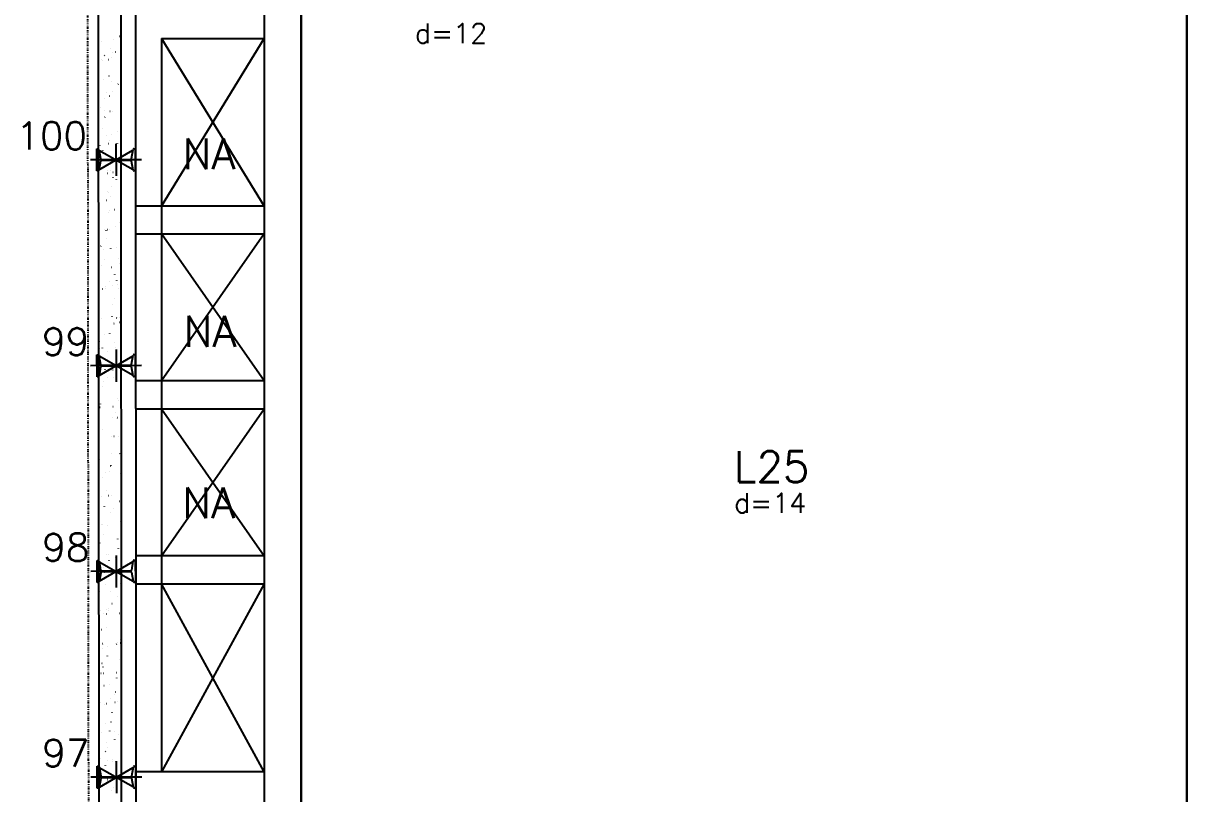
# Model space of a CAD drawing. Extents: x -40810 to 33675, y -2018 to 21213.
# Drawn here: x 23403 to 24195, y 1566 to 2091 of the extents above; entities that cross this region are included whole.
import ezdxf

# ---------------------------------------------------------------- set-up
doc = ezdxf.new("R2010")
doc.units = 0
doc.linetypes.add('ESTILO_TQS_0003', pattern=[1.5, 0.5, -0.4, 0.1, -0.5])
doc.layers.get('0').update_dxf_attribs({"color": 1, "lineweight": 9})
for name, color, linetype in [('1', 5, 'Continuous'), ('10', 7, 'Continuous'), ('13', 7, 'Continuous'), ('19', 5, 'Continuous'), ('24', 5, 'ESTILO_TQS_0003'), ('49', 20, 'Continuous'), ('51', 6, 'Continuous'), ('52', 21, 'Continuous'), ('8', 5, 'Continuous'), ('COTA', 241, 'Continuous')]:
    doc.layers.add(name, color=color, linetype=linetype)
doc.styles.get("Standard").update_dxf_attribs({"font": 'romans.shx', "width": 0.8})

# ---------------------------------------------------------------- blocks, each defined once
blk = doc.blocks.new('_H9EFD498501-010')
for p, q in [((190.165415, 2615.193262), (190.165415, 2615.193262)), ((190.165415, 2615.193262), (190.165415, 2615.193262)), ((190.165415, 2615.193262), (190.165415, 2615.193262)), ((190.165785, 2614.964744), (190.165785, 2614.964744)), ((200.635504, 2604.450749), (200.645293, 2604.525107)), ((204.401913, 2606.682791), (204.44757, 2606.742292)), ((190.186331, 2602.307342), (190.186331, 2602.307342)), ((190.186331, 2602.307342), (190.186331, 2602.307342)), ((192.47932, 2602.815685), (192.552542, 2602.831918)), ((198.14689, 2598.531085), (198.192547, 2598.590587)), ((199.795908, 2595.918395), (199.870837, 2595.921666)), ((201.669123, 2596.000181), (201.744052, 2596.003452)), ((190.197382, 2595.499314), (190.197382, 2595.499314)), ((190.197382, 2595.499314), (190.197382, 2595.499314)), ((190.197382, 2595.499314), (190.197382, 2595.499314)), ((190.207248, 2589.421421), (190.207248, 2589.421421)), ((190.207248, 2589.421421), (190.207248, 2589.421421)), ((190.207248, 2589.421421), (190.207248, 2589.421421)), ((190.209253, 2588.186555), (190.209253, 2588.186555)), ((190.209253, 2588.186555), (190.209253, 2588.186555)), ((192.006009, 2590.528133), (192.051666, 2590.587635)), ((193.201318, 2590.085191), (193.27454, 2590.101424)), ((194.403007, 2593.651962), (194.448664, 2593.711464)), ((196.862428, 2590.896839), (196.93565, 2590.913072)), ((199.044716, 2592.367515), (199.054505, 2592.441873)), ((190.228165, 2576.535501), (190.228165, 2576.535501)), ((190.228165, 2576.535501), (190.228165, 2576.535501)), ((190.230014, 2575.396604), (190.230014, 2575.396604)), ((190.381307, 2575.40321), (190.456236, 2575.406481)), ((193.557204, 2577.273531), (193.630427, 2577.289764)), ((197.380507, 2579.726593), (197.390296, 2579.800951)), ((199.222884, 2575.789241), (199.297813, 2575.792513)), ((203.727921, 2574.178737), (203.773578, 2574.238239)), ((194.279202, 2564.543036), (194.352424, 2564.559269)), ((195.892508, 2568.424121), (195.902298, 2568.49848)), ((197.58704, 2566.175785), (197.632697, 2566.235287)), ((197.940312, 2565.354685), (198.013534, 2565.370918)), ((199.984038, 2569.299614), (200.029695, 2569.359116)), ((190.249082, 2563.64958), (190.249082, 2563.64958)), ((190.249082, 2563.64958), (190.249082, 2563.64958)), ((190.249082, 2563.64958), (190.249082, 2563.64958)), ((190.26048, 2556.627627), (190.26048, 2556.627627)), ((191.332016, 2558.02408), (191.377673, 2558.083581)), ((194.30172, 2556.340887), (194.31151, 2556.415245)), ((190.262645, 2555.293894), (190.262645, 2555.293894)), ((190.262645, 2555.293894), (190.262645, 2555.293894)), ((190.262645, 2555.293894), (190.262645, 2555.293894)), ((190.269999, 2550.76366), (190.269999, 2550.76366)), ((190.269999, 2550.76366), (190.269999, 2550.76366)), ((194.635089, 2551.731377), (194.708311, 2551.74761)), ((198.050431, 2555.633916), (198.12536, 2555.637187)), ((199.923646, 2555.715702), (199.998575, 2555.718974)), ((192.637511, 2543.699965), (192.647301, 2543.774323)), ((203.168071, 2541.823437), (203.213728, 2541.882939)), ((190.290916, 2537.877739), (190.290916, 2537.877739)), ((190.290916, 2537.877739), (190.290916, 2537.877739)), ((190.290916, 2537.877739), (190.290916, 2537.877739)), ((190.295277, 2535.191184), (190.295277, 2535.191184)), ((190.295277, 2535.191184), (190.295277, 2535.191184)), ((195.357086, 2539.000882), (195.430308, 2539.017115)), ((196.913048, 2533.671732), (196.958705, 2533.731233)), ((197.477407, 2535.504763), (197.552336, 2535.508034)), ((199.018196, 2539.812531), (199.091418, 2539.828764)), ((203.19011, 2533.815512), (203.1999, 2533.88987)), ((190.31016, 2526.02198), (190.31016, 2526.02198)), ((190.31016, 2526.02198), (190.31016, 2526.02198)), ((190.31016, 2526.02198), (190.31016, 2526.02198)), ((190.311708, 2525.068698), (190.311708, 2525.068698)), ((190.311708, 2525.068698), (190.311708, 2525.068698)), ((190.311833, 2524.991819), (190.311833, 2524.991819)), ((190.311833, 2524.991819), (190.311833, 2524.991819)), ((190.772167, 2525.66878), (190.817824, 2525.728282)), ((191.149513, 2532.397494), (191.159302, 2532.471852)), ((193.169165, 2528.792609), (193.214822, 2528.85211)), ((195.712973, 2526.189223), (195.786195, 2526.205456)), ((201.702111, 2522.51304), (201.711901, 2522.587399)), ((190.327908, 2515.088474), (190.327908, 2515.088474)), ((190.327908, 2515.088474), (190.327908, 2515.088474)), ((190.327908, 2515.088474), (190.327908, 2515.088474)), ((190.332749, 2512.105898), (190.332749, 2512.105898)), ((190.332749, 2512.105898), (190.332749, 2512.105898)), ((190.332749, 2512.105898), (190.332749, 2512.105898)), ((196.304954, 2515.349437), (196.379883, 2515.352709)), ((196.43497, 2513.458728), (196.508193, 2513.474961)), ((198.178169, 2515.431224), (198.253098, 2515.434495)), ((200.09608, 2514.270377), (200.169303, 2514.28661)), ((200.111324, 2510.429806), (200.121113, 2510.504164)), ((202.494079, 2509.319384), (202.539736, 2509.378885)), ((196.353198, 2501.316432), (196.398855, 2501.375934)), ((198.750196, 2504.440261), (198.795853, 2504.499762)), ((190.353666, 2499.219978), (190.353666, 2499.219978)), ((190.353666, 2499.219978), (190.353666, 2499.219978)), ((190.360539, 2494.985764), (190.360539, 2494.985764)), ((190.360539, 2494.985764), (190.360539, 2494.985764)), ((190.362935, 2493.50977), (190.362935, 2493.50977)), ((190.362935, 2493.50977), (190.362935, 2493.50977)), ((195.73193, 2495.220284), (195.806858, 2495.223555)), ((196.790857, 2500.647069), (196.864079, 2500.663301)), ((198.447115, 2497.788884), (198.456904, 2497.863242)), ((190.374583, 2486.334057), (190.374583, 2486.334057)), ((190.374583, 2486.334057), (190.374583, 2486.334057)), ((190.374583, 2486.334057), (190.374583, 2486.334057)), ((196.959116, 2486.486413), (196.968905, 2486.560771)), ((197.512854, 2487.916574), (197.586077, 2487.932807)), ((201.173964, 2488.728222), (201.247187, 2488.744455)), ((204.331228, 2480.087913), (204.376885, 2480.147414)), ((190.393171, 2474.883054), (190.393171, 2474.883054)), ((190.393171, 2474.883054), (190.393171, 2474.883054)), ((190.393171, 2474.883054), (190.393171, 2474.883054)), ((190.3955, 2473.448137), (190.3955, 2473.448137)), ((190.3955, 2473.448137), (190.3955, 2473.448137)), ((194.559477, 2475.064959), (194.634405, 2475.06823)), ((195.368328, 2474.403178), (195.378117, 2474.477537)), ((196.432692, 2475.146745), (196.507621, 2475.150017)), ((197.868741, 2475.104914), (197.941963, 2475.121147)), ((201.934229, 2476.964084), (201.979887, 2477.023586)), ((190.414163, 2461.950841), (190.414163, 2461.950841)), ((190.414163, 2461.950841), (190.414163, 2461.950841)), ((190.414163, 2461.950841), (190.414163, 2461.950841)), ((191.935323, 2463.933256), (191.98098, 2463.992757)), ((193.704119, 2461.762256), (193.713909, 2461.836615)), ((195.679206, 2468.812379), (195.724863, 2468.87188)), ((198.590739, 2462.37442), (198.663961, 2462.390653)), ((202.251849, 2463.186068), (202.325071, 2463.202301)), ((190.416417, 2460.562216), (190.416417, 2460.562216)), ((190.416417, 2460.562216), (190.416417, 2460.562216)), ((190.416417, 2460.562216), (190.416417, 2460.562216)), ((190.425802, 2454.780344), (190.425802, 2454.780344)), ((190.425802, 2454.780344), (190.425802, 2454.780344)), ((193.986453, 2454.935805), (194.061381, 2454.939077)), ((204.101816, 2455.377452), (204.176745, 2455.380723)), ((190.437334, 2447.676296), (190.437334, 2447.676296)), ((190.437334, 2447.676296), (190.437334, 2447.676296)), ((192.21612, 2450.459785), (192.22591, 2450.534143)), ((198.946625, 2449.56276), (199.019847, 2449.578993)), ((204.256718, 2451.877803), (204.266507, 2451.952161)), ((190.625332, 2438.376551), (190.635122, 2438.450909)), ((197.516354, 2439.580908), (197.562011, 2439.640409)), ((201.260237, 2444.460031), (201.305894, 2444.519532)), ((202.768719, 2440.575331), (202.778509, 2440.64969)), ((203.329733, 2437.643914), (203.402955, 2437.660147)), ((190.454535, 2437.079217), (190.454535, 2437.079217)), ((190.454535, 2437.079217), (190.454535, 2437.079217)), ((190.458251, 2434.790375), (190.458251, 2434.790375)), ((190.458251, 2434.790375), (190.458251, 2434.790375)), ((190.458251, 2434.790375), (190.458251, 2434.790375)), ((190.458434, 2434.677634), (190.458434, 2434.677634)), ((190.458434, 2434.677634), (190.458434, 2434.677634)), ((190.458434, 2434.677634), (190.458434, 2434.677634)), ((190.46539, 2430.391912), (190.46539, 2430.391912)), ((190.46539, 2430.391912), (190.46539, 2430.391912)), ((192.814, 2434.78048), (192.888928, 2434.783752)), ((194.687215, 2434.862267), (194.762144, 2434.865538)), ((195.119356, 2436.457079), (195.165013, 2436.51658)), ((199.668623, 2436.832265), (199.741845, 2436.848498)), ((203.528792, 2435.248298), (203.603721, 2435.25157)), ((190.479167, 2421.904455), (190.479167, 2421.904455)), ((190.479167, 2421.904455), (190.479167, 2421.904455)), ((200.024509, 2424.020606), (200.097732, 2424.036839)), ((201.177931, 2428.492097), (201.187721, 2428.566456)), ((190.491065, 2414.574924), (190.491065, 2414.574924)), ((190.491065, 2414.574924), (190.491065, 2414.574924)), ((192.240976, 2414.651327), (192.315904, 2414.654598)), ((199.513722, 2415.851175), (199.523512, 2415.925534)), ((202.356339, 2415.092973), (202.431268, 2415.096245)), ((203.097386, 2415.22856), (203.143043, 2415.288061)), ((204.229554, 2415.17476), (204.304483, 2415.178031)), ((190.500084, 2409.018534), (190.500084, 2409.018534)), ((190.500084, 2409.018534), (190.500084, 2409.018534)), ((190.500084, 2409.018534), (190.500084, 2409.018534)), ((200.700388, 2412.104731), (200.746045, 2412.164232)), ((200.746507, 2411.290111), (200.819729, 2411.306344)), ((204.407617, 2412.10176), (204.480839, 2412.117993)), ((190.516618, 2398.832984), (190.516618, 2398.832984)), ((190.516618, 2398.832984), (190.516618, 2398.832984)), ((190.516618, 2398.832984), (190.516618, 2398.832984)), ((190.701481, 2399.073902), (190.747138, 2399.133404)), ((194.445364, 2403.953025), (194.491021, 2404.012527)), ((198.025724, 2404.548704), (198.035513, 2404.623062)), ((201.102393, 2398.478452), (201.175616, 2398.494685)), ((190.521001, 2396.132613), (190.521001, 2396.132613)), ((190.521001, 2396.132613), (190.521001, 2396.132613)), ((190.523696, 2394.472214), (190.523696, 2394.472214)), ((190.523696, 2394.472214), (190.523696, 2394.472214)), ((190.523696, 2394.472214), (190.523696, 2394.472214)), ((191.068523, 2394.496002), (191.143451, 2394.499273)), ((192.941738, 2394.577788), (193.016667, 2394.58106)), ((196.434936, 2392.46547), (196.444725, 2392.539828)), ((201.783315, 2394.96382), (201.858244, 2394.967091)), ((190.541918, 2383.246693), (190.541918, 2383.246693)), ((190.541918, 2383.246693), (190.541918, 2383.246693)), ((190.541918, 2383.246693), (190.541918, 2383.246693)), ((201.824391, 2385.747957), (201.897613, 2385.76419)), ((190.556328, 2374.369504), (190.570427, 2374.37012)), ((190.556328, 2374.369504), (190.556328, 2374.369504)), ((190.556328, 2374.369504), (190.556328, 2374.369504)), ((194.770727, 2379.824548), (194.780516, 2379.898906)), ((196.282512, 2374.721554), (196.328169, 2374.781056)), ((200.026395, 2379.600677), (200.072052, 2379.660179)), ((200.610862, 2374.808495), (200.685791, 2374.811766)), ((202.484077, 2374.890281), (202.559006, 2374.893553)), ((190.562835, 2370.360772), (190.562835, 2370.360772)), ((190.562835, 2370.360772), (190.562835, 2370.360772)), ((190.567845, 2367.274055), (190.567845, 2367.274055)), ((190.567845, 2367.274055), (190.567845, 2367.274055)), ((193.282728, 2368.522076), (193.292518, 2368.596435)), ((193.885514, 2371.597725), (193.931171, 2371.657227)), ((202.180278, 2372.936297), (202.2535, 2372.95253)), ((202.902275, 2360.205803), (202.975497, 2360.222036)), ((203.835327, 2358.637623), (203.845117, 2358.711981)), ((190.583752, 2357.474852), (190.583752, 2357.474852)), ((190.583752, 2357.474852), (190.583752, 2357.474852)), ((190.583752, 2357.474852), (190.583752, 2357.474852)), ((190.588959, 2354.266794), (190.588959, 2354.266794)), ((191.196261, 2354.29331), (191.27119, 2354.296581)), ((191.69194, 2356.438842), (191.70173, 2356.5132)), ((200.037838, 2354.679341), (200.112767, 2354.682613)), ((190.59891, 2348.136453), (190.59891, 2348.136453)), ((190.59891, 2348.136453), (190.59891, 2348.136453)), ((190.604669, 2344.588931), (190.604669, 2344.588931)), ((190.604669, 2344.588931), (190.604669, 2344.588931)), ((199.466546, 2347.245377), (199.512203, 2347.304879)), ((201.863544, 2350.369206), (201.909201, 2350.428708)), ((202.244539, 2346.554388), (202.254329, 2346.628747)), ((203.258162, 2347.394143), (203.331384, 2347.410376)), ((190.619073, 2335.715127), (190.619073, 2335.715127)), ((193.211522, 2339.093672), (193.257179, 2339.153173)), ((190.621591, 2334.164084), (190.621591, 2334.164084)), ((190.621591, 2334.164084), (190.621591, 2334.164084)), ((190.621591, 2334.164084), (190.621591, 2334.164084)), ((190.625585, 2331.703011), (190.625585, 2331.703011)), ((190.625585, 2331.703011), (190.625585, 2331.703011)), ((190.625585, 2331.703011), (190.625585, 2331.703011)), ((198.865385, 2334.524016), (198.940314, 2334.527288)), ((200.58033, 2333.913467), (200.59012, 2333.987825)), ((200.7386, 2334.605803), (200.813529, 2334.609074)), ((203.980159, 2334.663649), (204.053382, 2334.679882)), ((191.15605, 2318.930054), (191.229272, 2318.946287)), ((199.092332, 2322.610995), (199.102121, 2322.685353)), ((204.336046, 2321.851989), (204.409268, 2321.868222)), ((205.047577, 2322.893029), (205.070933, 2322.923468)), ((190.646502, 2318.81709), (190.646502, 2318.81709)), ((190.654222, 2314.061374), (190.654222, 2314.061374)), ((190.654222, 2314.061374), (190.654222, 2314.061374)), ((198.292361, 2314.394863), (198.36729, 2314.398134)), ((198.792553, 2314.741324), (198.83821, 2314.800825)), ((190.667419, 2305.93117), (190.667419, 2305.93117)), ((190.667419, 2305.93117), (190.667419, 2305.93117)), ((190.667419, 2305.93117), (190.667419, 2305.93117)), ((190.6703, 2304.156198), (190.6703, 2304.156198)), ((190.6703, 2304.156198), (190.6703, 2304.156198)), ((192.651672, 2306.738372), (192.697329, 2306.797874)), ((195.04867, 2309.862201), (195.094328, 2309.921702)), ((197.501544, 2310.527761), (197.511333, 2310.602119)), ((205.058044, 2309.121494), (205.089658, 2309.128503)), ((195.837335, 2297.886839), (195.847124, 2297.961197)), ((190.686853, 2293.958664), (190.686853, 2293.958664)), ((190.686853, 2293.958664), (190.686853, 2293.958664)), ((190.686853, 2293.958664), (190.686853, 2293.958664)), ((190.688336, 2293.045249), (190.688336, 2293.045249)), ((192.233934, 2293.3879), (192.307156, 2293.404133)), ((197.119908, 2294.239538), (197.194837, 2294.242809)), ((198.993123, 2294.321324), (199.068052, 2294.324595)), ((204.373585, 2290.388976), (204.419242, 2290.448477)), ((190.709253, 2280.159329), (190.709253, 2280.159329)), ((190.709253, 2280.159329), (190.709253, 2280.159329)), ((190.709253, 2280.159329), (190.709253, 2280.159329)), ((194.349336, 2286.584367), (194.359126, 2286.658726)), ((198.232704, 2282.386024), (198.278361, 2282.445526)), ((200.629702, 2285.509853), (200.675359, 2285.569354)), ((190.719485, 2273.855954), (190.719485, 2273.855954)), ((190.719485, 2273.855954), (190.719485, 2273.855954)), ((190.721528, 2272.597269), (190.721528, 2272.597269)), ((191.97768, 2274.234319), (192.023337, 2274.29382)), ((192.758548, 2274.501133), (192.768338, 2274.575492)), ((196.546884, 2274.110384), (196.621813, 2274.113656)), ((204.901935, 2276.699914), (204.911725, 2276.774272)), ((190.73017, 2267.273408), (190.73017, 2267.273408)), ((193.311818, 2267.845746), (193.38504, 2267.861979)), ((203.311147, 2264.61668), (203.320937, 2264.691038)), ((190.743285, 2259.193689), (190.743285, 2259.193689)), ((191.094339, 2261.860211), (191.104129, 2261.93457)), ((203.813735, 2258.033676), (203.859392, 2258.093178)), ((190.751087, 2254.387488), (190.751087, 2254.387488)), ((190.751087, 2254.387488), (190.751087, 2254.387488)), ((190.751087, 2254.387488), (190.751087, 2254.387488)), ((190.752116, 2253.753244), (190.752116, 2253.753244)), ((190.752116, 2253.753244), (190.752116, 2253.753244)), ((190.752116, 2253.753244), (190.752116, 2253.753244)), ((195.374431, 2253.955059), (195.44936, 2253.958331)), ((197.247646, 2254.036845), (197.322575, 2254.040117)), ((197.558711, 2249.881971), (197.604368, 2249.941472)), ((201.646938, 2251.975758), (201.656728, 2252.050116)), ((190.772003, 2241.501567), (190.801815, 2241.508176)), ((190.772755, 2241.038341), (190.772755, 2241.038341)), ((190.772755, 2241.038341), (190.772755, 2241.038341)), ((191.41783, 2241.879019), (191.463487, 2241.93852)), ((193.814828, 2245.002848), (193.860486, 2245.062349)), ((194.389702, 2242.303592), (194.462925, 2242.319825)), ((200.15894, 2240.673286), (200.168729, 2240.747645)), ((190.784748, 2233.650535), (190.784748, 2233.650535)), ((190.784748, 2233.650535), (190.784748, 2233.650535)), ((194.801407, 2233.825906), (194.876335, 2233.829177)), ((204.91677, 2234.267552), (204.991699, 2234.270823)), ((190.79292, 2228.615647), (190.79292, 2228.615647)), ((190.79292, 2228.615647), (190.79292, 2228.615647)), ((191.084479, 2228.680284), (191.157701, 2228.696516)), ((198.568152, 2228.590052), (198.577941, 2228.66441)), ((203.139743, 2225.529623), (203.1854, 2225.589124)), ((195.467586, 2216.761437), (195.540809, 2216.77767)), ((196.903943, 2215.94913), (196.913732, 2216.023488)), ((196.998862, 2217.526671), (197.044519, 2217.586172)), ((199.39586, 2220.6505), (199.441517, 2220.710001)), ((190.813837, 2215.729726), (190.813837, 2215.729726)), ((190.813837, 2215.729726), (190.813837, 2215.729726)), ((190.813837, 2215.729726), (190.813837, 2215.729726)), ((190.817379, 2213.547825), (190.817379, 2213.547825)), ((190.817379, 2213.547825), (190.817379, 2213.547825)), ((190.817379, 2213.547825), (190.817379, 2213.547825)), ((190.823983, 2209.479412), (190.823983, 2209.479412)), ((190.823983, 2209.479412), (190.823983, 2209.479412)), ((191.806476, 2215.949789), (191.879699, 2215.966022)), ((193.628954, 2213.670581), (193.703882, 2213.673852)), ((195.502169, 2213.752367), (195.577098, 2213.755638)), ((204.343746, 2214.138398), (204.418675, 2214.14167)), ((190.834754, 2202.843805), (190.834754, 2202.843805)), ((190.834754, 2202.843805), (190.834754, 2202.843805)), ((192.162363, 2203.138129), (192.235585, 2203.154362)), ((195.415944, 2204.646659), (195.425734, 2204.721017)), ((190.85001, 2193.445115), (190.85001, 2193.445115)), ((190.85001, 2193.445115), (190.85001, 2193.445115)), ((193.05593, 2193.541427), (193.130858, 2193.544699)), ((193.825156, 2192.563424), (193.834946, 2192.637783)), ((202.579893, 2193.174323), (202.62555, 2193.233824)), ((203.171293, 2193.983073), (203.246222, 2193.986345)), ((204.976891, 2196.298152), (205.022548, 2196.357653)), ((205.044508, 2194.06486), (205.119437, 2194.068131)), ((190.855671, 2189.957885), (190.855671, 2189.957885)), ((190.855671, 2189.957885), (190.855671, 2189.957885)), ((190.855671, 2189.957885), (190.855671, 2189.957885)), ((192.884361, 2190.407635), (192.957583, 2190.423868)), ((196.324869, 2185.022617), (196.370526, 2185.082119)), ((196.545471, 2191.219283), (196.618693, 2191.235516)), ((190.87521, 2177.920483), (190.87521, 2177.920483)), ((190.87521, 2177.920483), (190.87521, 2177.920483)), ((190.87521, 2177.920483), (190.87521, 2177.920483)), ((190.876588, 2177.071964), (190.876588, 2177.071964)), ((190.876588, 2177.071964), (190.876588, 2177.071964)), ((192.160947, 2179.922502), (192.170737, 2179.996861)), ((192.580987, 2180.143494), (192.626644, 2180.202996)), ((193.240247, 2177.595975), (193.313469, 2177.612208)), ((204.377755, 2182.678971), (204.387544, 2182.753329)), ((190.882642, 2173.342405), (190.882642, 2173.342405)), ((190.882642, 2173.342405), (190.882642, 2173.342405)), ((190.882642, 2173.342405), (190.882642, 2173.342405)), ((190.88766, 2170.250926), (190.88766, 2170.250926)), ((191.883477, 2173.386102), (191.958405, 2173.389373)), ((193.756692, 2173.467888), (193.831621, 2173.47116)), ((202.598269, 2173.85392), (202.673198, 2173.857191)), ((202.713546, 2170.038049), (202.723335, 2170.112407)), ((190.897505, 2164.186044), (190.897505, 2164.186044)), ((190.897505, 2164.186044), (190.897505, 2164.186044)), ((190.897505, 2164.186044), (190.897505, 2164.186044)), ((193.962245, 2164.86548), (194.035467, 2164.881713)), ((197.623355, 2165.677129), (197.696577, 2165.693362)), ((201.905901, 2160.670269), (201.951558, 2160.729771)), ((190.915273, 2153.239695), (190.915273, 2153.239695)), ((190.915273, 2153.239695), (190.915273, 2153.239695)), ((191.310453, 2153.256949), (191.385381, 2153.26022)), ((195.76502, 2152.667317), (195.810677, 2152.726819)), ((198.162018, 2155.791146), (198.207675, 2155.850648)), ((201.225547, 2158.735578), (201.235337, 2158.809936)), ((201.425816, 2153.698595), (201.500745, 2153.701866)), ((203.299031, 2153.780381), (203.37396, 2153.783653)), ((190.918421, 2151.300123), (190.918421, 2151.300123)), ((190.918421, 2151.300123), (190.918421, 2151.300123)), ((190.926438, 2146.361555), (190.926438, 2146.361555)), ((190.926438, 2146.361555), (190.926438, 2146.361555)), ((194.318131, 2152.053821), (194.391354, 2152.070054)), ((199.634759, 2146.652343), (199.644549, 2146.726702)), ((190.939338, 2138.414203), (190.939338, 2138.414203)), ((190.939338, 2138.414203), (190.939338, 2138.414203)), ((190.939338, 2138.414203), (190.939338, 2138.414203)), ((195.040129, 2139.323326), (195.113351, 2139.339559)), ((198.701239, 2140.134975), (198.774461, 2140.151208)), ((190.947904, 2133.136985), (190.947904, 2133.136985)), ((192.011215, 2133.18341), (192.086144, 2133.186681)), ((197.97055, 2134.011421), (197.98034, 2134.08578)), ((200.852792, 2133.569441), (200.927721, 2133.572713)), ((203.743049, 2131.438798), (203.788706, 2131.4983)), ((190.960255, 2125.528282), (190.960255, 2125.528282)), ((190.960255, 2125.528282), (190.960255, 2125.528282)), ((195.396016, 2126.511667), (195.469238, 2126.5279)), ((196.482552, 2122.70895), (196.492341, 2122.783308)), ((201.346051, 2128.314969), (201.391708, 2128.374471)), ((190.977665, 2114.802626), (190.977665, 2114.802626)), ((190.977665, 2114.802626), (190.977665, 2114.802626)), ((190.977665, 2114.802626), (190.977665, 2114.802626)), ((191.347145, 2115.284141), (191.392802, 2115.343642)), ((195.091027, 2120.163264), (195.136685, 2120.222765)), ((196.118013, 2113.781172), (196.191235, 2113.797405)), ((199.680339, 2113.414116), (199.755268, 2113.417388)), ((199.779123, 2114.592821), (199.852345, 2114.609054)), ((201.553554, 2113.495903), (201.628483, 2113.499174)), ((190.980536, 2113.034275), (190.980536, 2113.034275)), ((190.980536, 2113.034275), (190.980536, 2113.034275)), ((190.980536, 2113.034275), (190.980536, 2113.034275)), ((190.981172, 2112.642362), (190.981172, 2112.642362)), ((190.981172, 2112.642362), (190.981172, 2112.642362)), ((190.981172, 2112.642362), (190.981172, 2112.642362)), ((194.891764, 2110.625716), (194.901553, 2110.700074)), ((191.002089, 2099.756441), (191.002089, 2099.756441)), ((191.002089, 2099.756441), (191.002089, 2099.756441)), ((193.227555, 2097.984794), (193.237344, 2098.059152)), ((196.4739, 2100.969512), (196.547122, 2100.985745)), ((191.013167, 2092.931565), (191.013167, 2092.931565)), ((191.013167, 2092.931565), (191.013167, 2092.931565)), ((199.107315, 2093.284963), (199.182244, 2093.288234)), ((200.672059, 2095.810916), (200.717716, 2095.870417))]:
    blk.add_line(p, q)

msp = doc.modelspace()

# ---------------------------------------------------------------- linework, layer by layer
at = {"linetype": 'Continuous', "ltscale": 30}
msp.add_lwpolyline([(24875.629, 2111.086), (24875.629, 2186.086), (24213.629, 2186.086), (24213.629, 2111.086), (24194.629, 2111.086), (24194.629, 1371.228), (24068.629, 1371.228), (24068.629, 1352.228), (24204.129, 1352.228), (24782.129, 1352.228), (24782.129, 1453.086), (24801.129, 1453.086), (24875.629, 1453.086)], close=True, dxfattribs=at)
at = {"layer": '1'}
for points in [[(23567.129, 2156.086), (23567.129, 1371.228)], [(23592.129, 1371.228), (23592.129, 2156.086)], [(24194.629, 2156.086), (24194.629, 1371.228)], [(23497.129, 2080.228), (23567.129, 2080.228)], [(23497.129, 2080.228), (23497.129, 1581.228)], [(23567.129, 1966.228), (23479.535, 1966.228)], [(23479.556, 1947.228), (23567.129, 1947.228)], [(23567.129, 1847.228), (23479.594, 1847.228)], [(23479.614, 1828.228), (23567.129, 1828.228)], [(23567.129, 1728.228), (23479.652, 1728.228)], [(23479.673, 1709.228), (23567.129, 1709.228)], [(23567.129, 1581.228), (23479.725, 1581.228)]]:
    msp.add_lwpolyline(points, dxfattribs=at)
at = {"layer": '19'}
for p, q in [((23497.129, 1966.228), (23567.129, 2080.228)), ((23497.129, 2080.228), (23567.129, 1966.228)), ((23567.129, 1847.228), (23497.129, 1947.228)), ((23567.129, 1947.228), (23497.129, 1847.228)), ((23497.129, 1728.228), (23567.129, 1828.228)), ((23497.129, 1828.228), (23567.129, 1728.228)), ((23567.129, 1581.228), (23497.129, 1709.228)), ((23567.129, 1709.228), (23497.129, 1581.228))]:
    msp.add_line(p, q, dxfattribs=at)
at = {"layer": '24'}
msp.add_line((23449.571, -104.593), (23445.489, 3556.088), dxfattribs=at)
at = {"layer": '49'}
for p, q in [((23455.566, -102.518), (23454.046, 2980.007)), ((23469.046, 2980.015), (23469.868, 1313.106)), ((23479.046, 2980.02), (23479.868, 1313.106))]:
    msp.add_line(p, q, dxfattribs=at)
at = {"layer": '51'}
for p, q in [((23453.211, 2005.107), (23453.965, 2005.11)), ((23453.279, 1990.107), (23453.211, 2005.107)), ((23454.576, 2004.63), (23455.668, 1998.494)), ((23454.642, 2004.257), (23477.847, 1991.074)), ((23454.702, 1990.97), (23477.787, 2004.361)), ((23466.196, 2008.574), (23466.294, 1986.757)), ((23476.813, 1998.59), (23477.85, 2004.735)), ((23478.457, 2005.221), (23479.211, 2005.224)), ((23479.211, 2005.224), (23479.278, 1990.224)), ((23483.593, 1997.744), (23448.896, 1997.588)), ((23455.676, 1996.742), (23454.639, 1990.596)), ((23456.278, 1998.014), (23476.207, 1998.104)), ((23476.211, 1997.317), (23456.283, 1997.227)), ((23477.913, 1990.701), (23476.821, 1996.837)), ((23454.033, 1990.111), (23453.279, 1990.107)), ((23479.278, 1990.224), (23478.524, 1990.221)), ((23466.284, 1868.575), (23466.382, 1846.757)), ((23453.3, 1865.107), (23454.054, 1865.111)), ((23453.367, 1850.108), (23453.3, 1865.107)), ((23454.664, 1864.631), (23455.757, 1858.495)), ((23454.731, 1864.257), (23477.935, 1851.075)), ((23454.791, 1850.971), (23477.876, 1864.362)), ((23476.902, 1858.59), (23477.939, 1864.735)), ((23478.545, 1865.221), (23479.299, 1865.224)), ((23479.299, 1865.224), (23479.367, 1850.225)), ((23483.682, 1857.744), (23448.984, 1857.588)), ((23455.764, 1856.742), (23454.728, 1850.597)), ((23456.366, 1858.015), (23476.295, 1858.104)), ((23476.299, 1857.317), (23456.371, 1857.228)), ((23478.002, 1850.701), (23476.91, 1856.837)), ((23454.121, 1850.111), (23453.367, 1850.108)), ((23479.367, 1850.225), (23478.613, 1850.221)), ((23466.372, 1728.575), (23466.471, 1706.757)), ((23476.187, 1717.744), (23449.073, 1717.588)), ((23453.388, 1725.108), (23454.142, 1725.111)), ((23453.455, 1710.108), (23453.388, 1725.108)), ((23454.753, 1724.631), (23455.845, 1718.495)), ((23454.819, 1724.257), (23478.024, 1711.075)), ((23454.879, 1710.971), (23477.964, 1724.362)), ((23456.455, 1718.015), (23476.384, 1718.104)), ((23476.99, 1718.59), (23478.027, 1724.735)), ((23478.633, 1725.221), (23479.388, 1725.224)), ((23479.388, 1725.224), (23479.455, 1710.225)), ((23454.209, 1710.111), (23453.455, 1710.108)), ((23455.853, 1716.742), (23454.816, 1710.597)), ((23476.387, 1717.317), (23456.459, 1717.228)), ((23478.09, 1710.701), (23476.998, 1716.837)), ((23479.455, 1710.225), (23478.701, 1710.221)), ((23453.476, 1585.108), (23454.23, 1585.111)), ((23453.544, 1570.108), (23453.476, 1585.108)), ((23454.841, 1584.631), (23455.933, 1578.495)), ((23454.907, 1584.258), (23478.112, 1571.075)), ((23454.967, 1570.971), (23478.052, 1584.362)), ((23466.461, 1588.575), (23466.559, 1566.757)), ((23477.078, 1578.59), (23478.115, 1584.735)), ((23478.722, 1585.221), (23479.476, 1585.225)), ((23479.476, 1585.225), (23479.543, 1570.225)), ((23483.858, 1577.744), (23449.161, 1577.588)), ((23455.941, 1576.742), (23454.904, 1570.597)), ((23456.543, 1578.015), (23476.472, 1578.104)), ((23476.476, 1577.317), (23456.548, 1577.228)), ((23478.178, 1570.701), (23477.086, 1576.837)), ((23454.298, 1570.111), (23453.544, 1570.108)), ((23479.543, 1570.225), (23478.789, 1570.221))]:
    msp.add_line(p, q, dxfattribs=at)
for centre, start, end in [((23453.968, 2004.485), 13.396504, 90.257729), ((23478.46, 2004.596), 90.257729, 167.118955), ((23456.276, 1998.639), 193.396581, 270.362725), ((23456.285, 1996.602), 90.257729, 167.118955), ((23476.204, 1998.729), 270.257729, 347.118955), ((23476.213, 1996.692), 13.396504, 90.257729), ((23454.03, 1990.736), 270.257729, 347.118955), ((23478.521, 1990.846), 193.396504, 270.257729), ((23454.056, 1864.486), 13.396504, 90.257729), ((23478.548, 1864.596), 90.257729, 167.118955), ((23456.365, 1858.64), 193.396581, 270.362725), ((23456.374, 1856.603), 90.257729, 167.118955), ((23476.293, 1858.729), 270.257729, 347.118955), ((23476.302, 1856.692), 13.396504, 90.257729), ((23454.118, 1850.736), 270.257729, 347.118955), ((23478.61, 1850.846), 193.396504, 270.257729), ((23454.145, 1724.486), 13.396504, 90.257729), ((23456.453, 1718.64), 193.396581, 270.362725), ((23476.381, 1718.729), 270.257729, 347.118955), ((23478.636, 1724.596), 90.257729, 167.118955), ((23454.207, 1710.736), 270.257729, 347.118955), ((23456.462, 1716.603), 90.257729, 167.118955), ((23476.39, 1716.692), 13.396504, 90.257729), ((23478.698, 1710.846), 193.396504, 270.257729), ((23454.233, 1584.486), 13.396504, 90.257729), ((23478.725, 1584.596), 90.257729, 167.118955), ((23456.541, 1578.64), 193.396581, 270.362725), ((23456.55, 1576.603), 90.257729, 167.118955), ((23476.469, 1578.729), 270.257729, 347.118955), ((23476.478, 1576.692), 13.396504, 90.257729), ((23454.295, 1570.736), 270.257729, 347.118955), ((23478.786, 1570.846), 193.396504, 270.257729)]:
    msp.add_arc(centre, 0.625, start, end, dxfattribs=at)
at = {"layer": 'COTA', "linetype": 'Continuous', "ltscale": 30}
for points in [[(24875.629, 2111.086), (24875.629, 2186.086), (24213.629, 2186.086), (24213.629, 2111.086), (24194.629, 2111.086), (24194.629, 1371.228), (24068.629, 1371.228), (24068.629, 1352.228), (24204.129, 1352.228), (24782.129, 1352.228), (24782.129, 1453.086), (24801.129, 1453.086), (24875.629, 1453.086)], [(24194.629, 2111.086), (24194.629, 2156.086), (23592.129, 2156.086), (23592.129, 1371.228), (24068.629, 1371.228), (24194.629, 1371.228)]]:
    msp.add_lwpolyline(points, close=True, dxfattribs=at)

# ---------------------------------------------------------------- block references
at = {"layer": '19'}
msp.add_blockref('_H9EFD498501-010', (23264.129, -524.914), dxfattribs=at)

# ---------------------------------------------------------------- texts
at = {"layer": '10'}
msp.add_text('L25', height=21, dxfattribs=at).set_placement((23886.668, 1778.402))
at = {"layer": '13'}
for s, p in [('d=12', (23669.585, 2077.003)), ('d=14', (23886.668, 1757.507))]:
    msp.add_text(s, height=13.5, dxfattribs=at).set_placement(p)
at = {"layer": '52'}
for s, p in [('100', (23398.376, 2004.67)), ('99', (23415.993, 1864.67)), ('98', (23416.081, 1724.67)), ('97', (23416.081, 1584.67))]:
    msp.add_text(s, height=18.75, dxfattribs=at).set_placement(p)
at = {"layer": '8'}
for p in [(23511.49, 1991.258), (23512.165, 1870.55), (23511.267, 1753.868)]:
    msp.add_text('NA', height=21, dxfattribs=at).set_placement(p)

doc.saveas('drawing.dxf')
